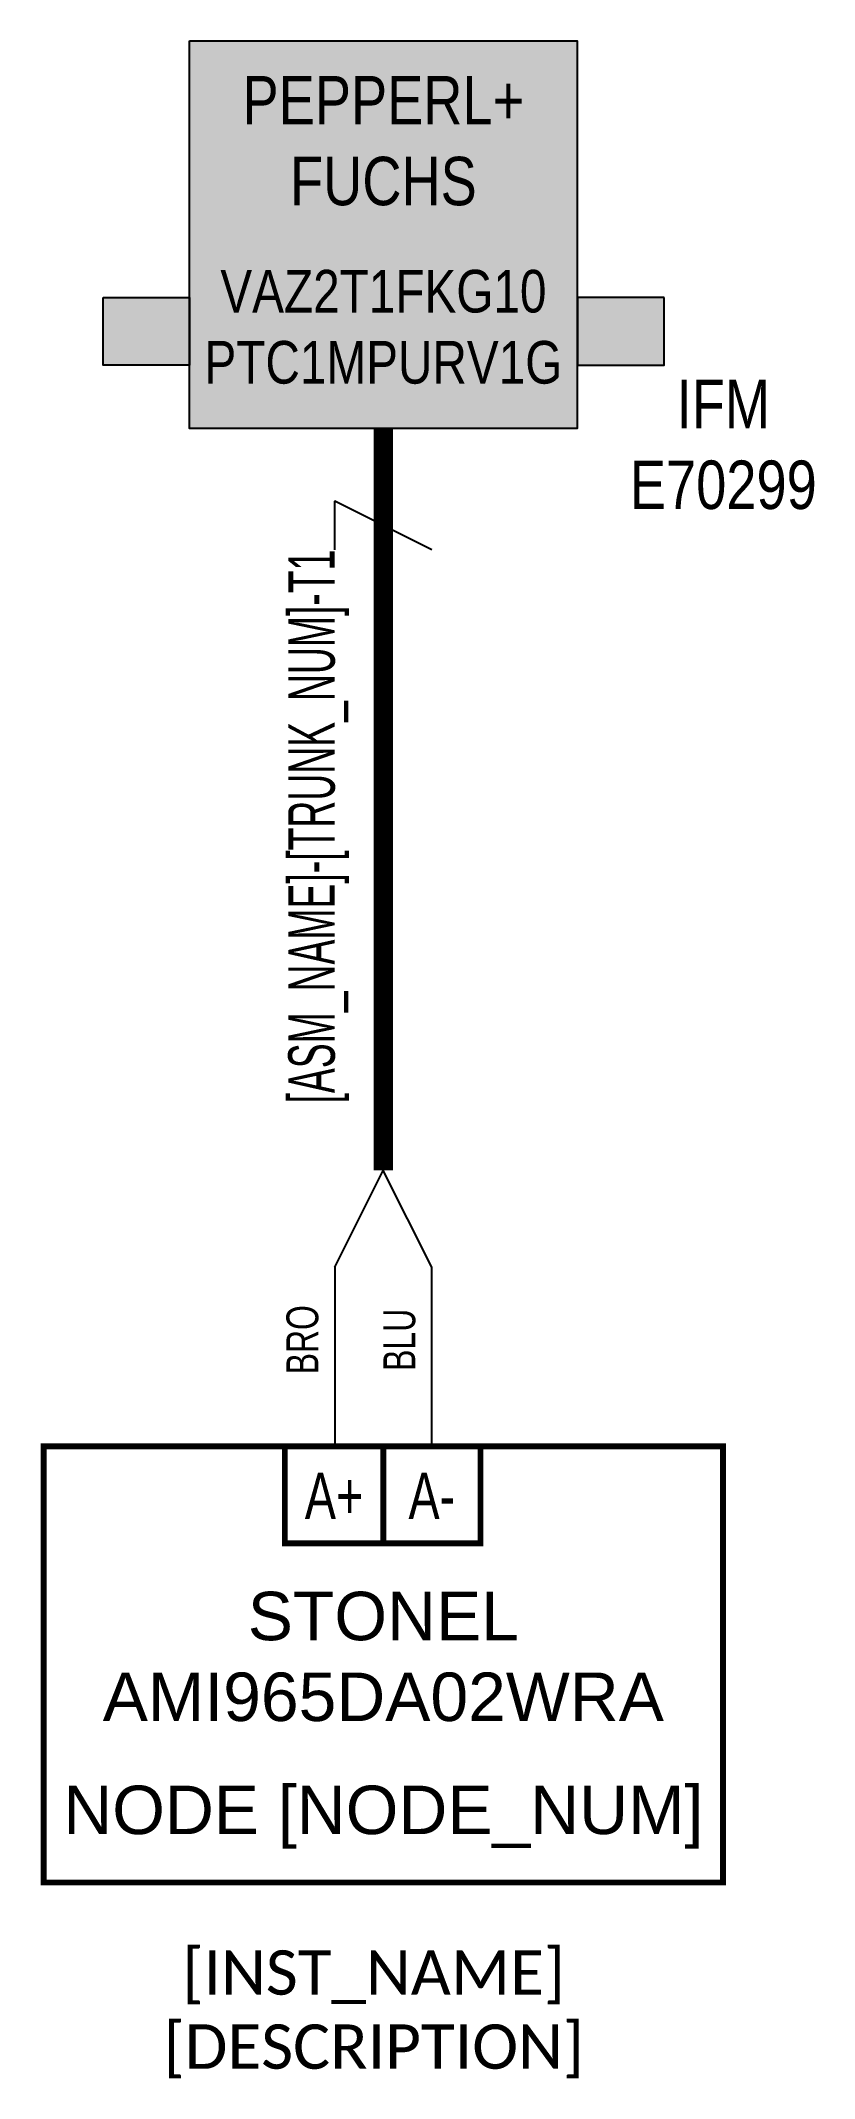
# Model space of a CAD drawing. Header units: inches. Extents: x -0.38 to 1.61, y -5.25 to 0.
import ezdxf
from ezdxf.enums import TextEntityAlignment as Align

# ---------------------------------------------------------------- set-up
doc = ezdxf.new("R2010")
doc.units = ezdxf.units.IN
doc.header["$MEASUREMENT"] = 0
for name, color, linetype in [('BELDEN', 7, 'Continuous'), ('LOC', 8, 'Continuous'), ('RA_SYMS', 7, 'Continuous'), ('RA_WIRENO', 3, 'Continuous'), ('WIRENO', 72, 'Continuous'), ('zentity', 7, 'Continuous')]:
    doc.layers.add(name, color=color, linetype=linetype)
doc.styles.add('CIM_WD', font='txt')
doc.styles.get("Standard").update_dxf_attribs({"font": 'arial.ttf'})

# ---------------------------------------------------------------- blocks, each defined once
blk = doc.blocks.new('WD_WNH')
blk.add_circle((0, 0), 0.0002)
at = {"linetype": 'Continuous', "style": 'CIM_WD', "width": 0.75}
blk.add_attdef('WIRENO', text='', height=0.12, dxfattribs=at).set_placement((0, 0.0625), align=Align.CENTER)
blk = doc.blocks.new('WD_WNH1')
at = {"layer": 'WIRENO'}
for p in [(-0.0625, -0.125), (-0.0625, 0.125)]:
    blk.add_line(p, (0.0625, 0.125), dxfattribs=at)
blk.add_circle((0.0625, 0.125), 0.0002, dxfattribs=at)
at = {"linetype": 'Continuous', "style": 'CIM_WD', "width": 0.75}
blk.add_attdef('WIRENO', text='', height=0.12, dxfattribs=at).set_placement((0.5725, 0.1875), align=Align.CENTER)

msp = doc.modelspace()

# ---------------------------------------------------------------- hatches: boundary and pattern name
at = {"true_color": 0xffffff}
h = msp.add_hatch(color=7, dxfattribs=at)
h.dxf.hatch_style = 1
h.paths.add_polyline_path([(0, -1), (0.9996, -1), (0.9995, 0), (0, 0)])
at = {"layer": 'LOC', "true_color": 0x2776bb}
h = msp.add_hatch(color=152, dxfattribs=at)
h.dxf.hatch_style = 1
h.paths.add_polyline_path([(0.0008, -0.8363), (0.0008, -0.6622), (-0.222, -0.6622), (-0.222, -0.8363)])
h = msp.add_hatch(color=152, dxfattribs=at)
h.dxf.hatch_style = 1
h.paths.add_polyline_path([(1.0003, -0.6622), (1.0003, -0.8363), (1.2231, -0.8363), (1.2231, -0.6622)])

# ---------------------------------------------------------------- linework, layer by layer
msp.add_lwpolyline([(0, 0), (0.9995, 0), (0.9996, -1), (0, -1)], close=True)
at = {"const_width": 0.015}
for points in [[(-0.3752, -4.75), (-0.3752, -3.625), (1.3748, -3.625), (1.3748, -4.75)], [(0.246, -3.625), (0.5, -3.625), (0.5, -3.875), (0.246, -3.875)], [(0.5, -3.625), (0.75, -3.625), (0.75, -3.875), (0.5, -3.875)]]:
    msp.add_lwpolyline(points, close=True, dxfattribs=at)
at = {"layer": 'BELDEN', "const_width": 0.05}
msp.add_lwpolyline([(0.4995, -2.9135), (0.4998, -1)], dxfattribs=at)
at = {"layer": 'LOC', "color": 152, "true_color": 0x2776bb}
for points in [[(-0.222, -0.6622), (0.0008, -0.6622), (0.0008, -0.8363), (-0.222, -0.8363)], [(1.2231, -0.6622), (1.0003, -0.6622), (1.0003, -0.8363), (1.2231, -0.8363)]]:
    msp.add_lwpolyline(points, close=True, dxfattribs=at)
at = {"layer": 'zentity', "color": 7}
for p, q in [((0.375, -3.1627), (0.4995, -2.9135)), ((0.625, -3.1627), (0.4995, -2.9135)), ((0.375, -3.1627), (0.375, -3.625)), ((0.625, -3.625), (0.625, -3.1627))]:
    msp.add_line(p, q, dxfattribs=at)

# ---------------------------------------------------------------- block references
ref = msp.add_blockref('WD_WNH1', (0.4998, -1.25), dxfattribs=dict(rotation=90))
ref.add_attrib('WIRENO', '[ASM_NAME]-[TRUNK_NUM]-T1', dxfattribs={"linetype": 'Continuous', "height": 0.12, "rotation": 90, "style": 'CIM_WD', "width": 0.6}).set_placement((0.3748, -1.3125), align=Align.RIGHT)
at = {"layer": 'RA_WIRENO'}
ref = msp.add_blockref('WD_WNH', (0.375, -3.3501), dxfattribs=dict(at, xscale=0.6843548933427543, yscale=0.6843548933427543, zscale=0.6843548933427543, rotation=90))
ref.add_attrib('WIRENO', 'BRO', dxfattribs={"linetype": 'Continuous', "height": 0.08212, "rotation": 90, "style": 'CIM_WD', "width": 0.75}).set_placement((0.3322, -3.3501), align=Align.CENTER)
ref = msp.add_blockref('WD_WNH', (0.6248, -3.3502), dxfattribs=dict(at, xscale=0.6843548933427543, yscale=0.6843548933427543, zscale=0.6843548933427543, rotation=90))
ref.add_attrib('WIRENO', 'BLU', dxfattribs={"linetype": 'Continuous', "height": 0.08212, "rotation": 90, "style": 'CIM_WD', "width": 0.75}).set_placement((0.5821, -3.3502), align=Align.CENTER)
ref = msp.add_blockref('WD_WNH', (0.3728, -3.875), dxfattribs=at)
ref.add_attrib('WIRENO', 'A+', dxfattribs={"linetype": 'Continuous', "height": 0.12, "style": 'CIM_WD', "width": 0.75}).set_placement((0.3728, -3.8125), align=Align.CENTER)
ref = msp.add_blockref('WD_WNH', (0.6248, -3.875), dxfattribs=at)
ref.add_attrib('WIRENO', 'A-', dxfattribs={"linetype": 'Continuous', "height": 0.12, "style": 'CIM_WD', "width": 0.75}).set_placement((0.6248, -3.8125), align=Align.CENTER)

# ---------------------------------------------------------------- texts
at = {"color": 18, "true_color": 0x000000, "width": 1, "attachment_point": 1}
for s, insert, char_height in [('\\pxqc;{\\W0.8;PEPPERL+\\PFUCHS}', (0, -0.0909), 0.125), ('\\pxqc;{\\W0.8;VAZ2T1FKG10\\PPTC1MPURV1G}', (0, -0.5909), 0.11)]:
    msp.add_mtext(s, dxfattribs=dict(at, insert=insert, char_height=char_height))
at = {"color": 0, "insert": (1.0008, -0.8742), "char_height": 0.125, "width": 0.75, "attachment_point": 1}
msp.add_mtext('\\pxqc;{\\W0.8;IFM\\PE70299}', dxfattribs=at)
at = {"layer": 'RA_SYMS', "char_height": 0.125}
for s, insert, width, attachment_point in [('\\pxqc;STONEL\\PAMI965DA02WRA', (-0.3752, -4), 1.75, 1), ('\\pxqc;NODE [NODE_NUM]', (-0.3752, -4.5), 1.75, 1), ('\\pxqc;{\\fCalibri|b0|i0|c0|p34;\\H0.91667x;\\C30;\\c26367;[INST_NAME]\\P[DESCRIPTION]}', (0.4753, -5.0897), 2.25, 5)]:
    msp.add_mtext(s, dxfattribs=dict(at, insert=insert, width=width, attachment_point=attachment_point))

doc.saveas('drawing.dxf')
